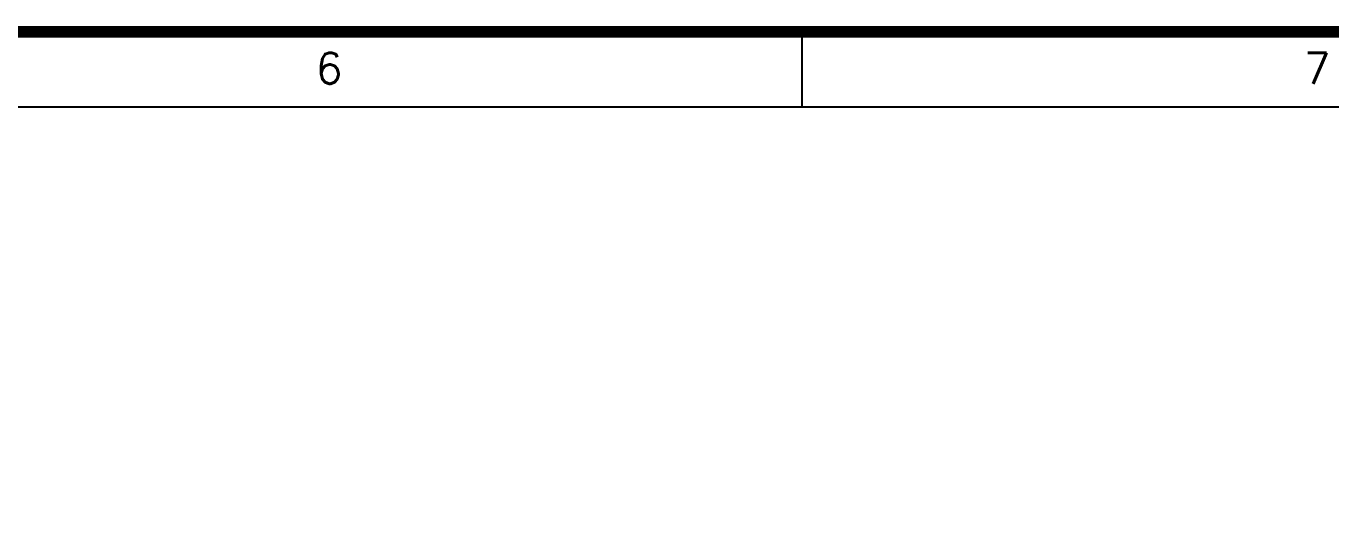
# Model space of a CAD drawing. Extents: x 7897917 to 8423973, y -6487334 to -6173396.
# Drawn here: x 7994892 to 8019445, y -6331968 to -6322426 of the extents above; entities that cross this region are included whole.
import ezdxf
from ezdxf.enums import TextEntityAlignment as Align

# ---------------------------------------------------------------- set-up
doc = ezdxf.new("R2010")
doc.units = 0
doc.header["$LTSCALE"] = 600
doc.header["$MEASUREMENT"] = 0
doc.layers.add('TITLE', color=7, linetype='CONTINUOUS')
doc.styles.add('ROMANS', font='romans.shx')

# ---------------------------------------------------------------- blocks, each defined once
blk = doc.blocks.new('A$C66962185')
at = {"layer": 'TITLE', "color": 7}
blk.add_line((181.423, -140930.66), (181.423, -140928.365), dxfattribs=at)
at = {"layer": 'TITLE'}
blk.add_line((2.142, -140930.66), (360.704, -140930.66), dxfattribs=at)
at = {"layer": 'TITLE', "color": 7, "const_width": 0.355}
blk.add_lwpolyline([(363, -140928.365), (363, -141178.329), (0, -141178.329), (0, -140928.365)], close=True, dxfattribs=at)
at = {"layer": 'TITLE', "color": 7, "style": 'ROMANS'}
for s, p in [('6', (166.937, -140929.478)), ('7', (197.2, -140929.478))]:
    blk.add_text(s, height=0.952, dxfattribs=at).set_placement(p, align=Align.MIDDLE)

msp = doc.modelspace()

# ---------------------------------------------------------------- block references
at = {"layer": 'TITLE', "xscale": 614.4175770664588, "yscale": 614.4175710082054, "zscale": 614.4175728063115}
msp.add_blockref('A$C66962185', (7898025.611, 80266328.743), dxfattribs=at)

doc.saveas('drawing.dxf')
